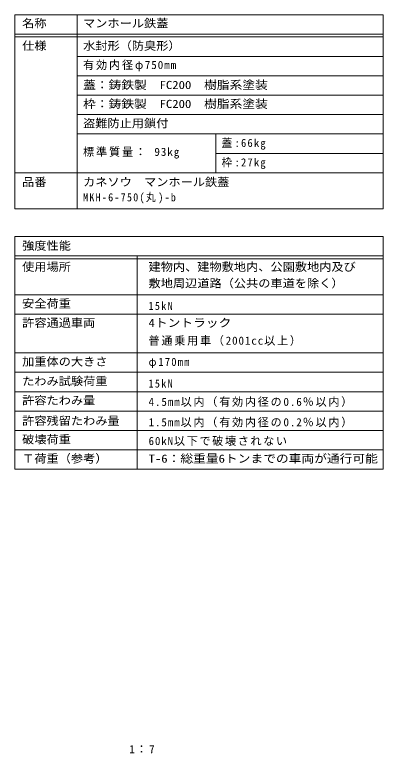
# Model space of a CAD drawing. Units: millimetres on the paper, enlarged 7 times. Extents: x -1027 to 1330, y -947 to 944.
# Drawn here: x 399 to 1330, y -940 to 925 of the extents above; entities that cross this region are included whole.
import ezdxf
from ezdxf.enums import TextEntityAlignment as Align

# ---------------------------------------------------------------- set-up
doc = ezdxf.new("R2010")
doc.units = ezdxf.units.MM
doc.header["$LTSCALE"] = 7
doc.layers.add('F-5_F-5ﾚｲﾔ', color=2, linetype='Continuous')
doc.layers.add('F-F_F-Fﾚｲﾔ', color=3, linetype='Continuous', lineweight=9)
doc.styles.add('ＭＳ ゴシック', font='')
doc.styles.get('ＭＳ ゴシック').set_extended_font_data('MS Gothic')

msp = doc.modelspace()

# ---------------------------------------------------------------- linework, layer by layer
at = {"layer": 'F-F_F-Fﾚｲﾔ', "color": 7}
for p, q in [((398.665, 925.4), (1329.692, 925.4)), ((398.665, 925.4), (398.665, 435.064)), ((556.481, 925.4), (556.481, 435.064)), ((1329.692, 925.4), (1329.692, 435.064)), ((398.665, 876.4), (1329.692, 876.4)), ((398.665, 869.4), (1329.692, 869.4)), ((1329.692, 820.4), (556.481, 820.4)), ((1329.692, 771.4), (556.481, 771.4)), ((556.481, 722.4), (1329.692, 722.4)), ((556.481, 673.401), (1329.692, 673.401)), ((556.481, 624.401), (1329.692, 624.401)), ((906.481, 624.401), (906.481, 526.4)), ((906.481, 575.401), (1329.692, 575.401)), ((398.665, 526.4), (1329.692, 526.4)), ((398.665, 435.064), (1329.692, 435.064)), ((398.665, 365.401), (1329.692, 365.401)), ((398.665, 365.401), (398.665, -222.598)), ((1329.692, 365.401), (1329.692, -222.598)), ((398.665, 316.401), (1329.692, 316.401)), ((398.665, 309.401), (1329.692, 309.401)), ((707.753, 316.401), (707.753, -222.598)), ((398.665, 218.401), (1329.692, 218.401)), ((398.665, 169.401), (1329.692, 169.401)), ((398.665, 71.401), (1329.692, 71.401)), ((1329.692, 22.401), (398.665, 22.401)), ((398.665, -26.599), (1329.692, -26.599)), ((398.665, -75.598), (1329.692, -75.598)), ((398.665, -124.598), (1329.692, -124.598)), ((398.665, -173.598), (1329.692, -173.598)), ((398.665, -222.598), (1329.692, -222.598))]:
    msp.add_line(p, q, dxfattribs=at)

# ---------------------------------------------------------------- texts
at = {"layer": 'F-5_F-5ﾚｲﾔ', "insert": (688.275, -939.612), "char_height": 20.53, "attachment_point": 7, "style": 'ＭＳ ゴシック'}
msp.add_mtext('\\T1.19;1：7', dxfattribs=at)
at = {"layer": 'F-F_F-Fﾚｲﾔ', "style": 'ＭＳ ゴシック'}
for s, width, p in [('名称', 1.1, (417.297, 887.409)), ('マンホール鉄蓋', 1.1, (571.295, 887.409)), ('仕様', 1.1, (417.297, 830.53)), ('水封形（防臭形）', 1.1, (571.295, 830.53)), ('蓋：鋳鉄製\u3000FC200\u3000樹脂系塗装', 1.15, (571.295, 731.687)), ('枠：鋳鉄製\u3000FC200\u3000樹脂系塗装', 1.15, (571.295, 683.856)), ('盗難防止用鎖付', 1.1, (571.295, 634.855)), ('品番', 1.1, (417.297, 486.52)), ('カネソウ\u3000マンホール鉄蓋', 1.1, (571.295, 486.52)), ('強度性能', 1.1, (417.297, 325.773)), ('使用場所', 1.1, (417.297, 272.225)), ('建物内、建物敷地内、公園敷地内及び', 1.1, (736.688, 272.225)), ('敷地周辺道路（公共の車道を除く）', 1.1, (736.688, 230.734)), ('安全荷重', 1.1, (417.297, 179.502)), ('許容通過車両', 1.1, (417.297, 130.882)), ('4トントラック', 1.15, (736.688, 130.882)), ('加重体の大きさ', 1.1, (417.297, 32.882)), ('たわみ試験荷重', 1.1, (417.297, -16.498)), ('許容たわみ量', 1.1, (417.297, -65.118)), ('許容残留たわみ量', 1.1, (417.297, -116.694)), ('破壊荷重', 1.1, (417.297, -163.598)), ('Ｔ荷重（参考）', 1.1, (417.297, -211.944)), ('T-6：総重量6トンまでの車両が通行可能', 1.15, (736.688, -211.944))]:
    msp.add_text(s, height=20.53, dxfattribs=dict(at, width=width)).set_placement(p, align=Align.BOTTOM_LEFT)
at = {"layer": 'F-F_F-Fﾚｲﾔ', "char_height": 20.53, "attachment_point": 7, "style": 'ＭＳ ゴシック'}
for s, insert in [('\\T1.17;有効内径φ750mm', (571.295, 782.78)), ('\\T1.23;\\W0.95;蓋:66kg', (921.295, 584.688)), ('\\T1.17;標準質量：\\~93kg', (571.295, 562.189)), ('\\T1.23;\\W0.95;枠:27kg', (921.295, 535.687)), ('\\T1.26;\\W0.9;MKH-6-750(丸)-b', (571.295, 448.706)), ('\\T1.28;\\W0.9;15kN', (736.688, 179.502)), ('\\T1.16;普通乗用車（2001cc以上）', (736.688, 89.391)), ('\\T1.23;\\W0.95;φ170mm', (736.688, 32.882)), ('\\T1.28;\\W0.9;15kN', (736.688, -16.498)), ('\\T1.16;4.5mm以内（有効内径の0.6％以内）', (736.688, -65.118)), ('\\T1.16;1.5mm以内（有効内径の0.2％以内）', (736.688, -116.694)), ('\\T1.15;60kN以下で破壊されない', (736.688, -163.598))]:
    msp.add_mtext(s, dxfattribs=dict(at, insert=insert))

doc.saveas('drawing.dxf')
